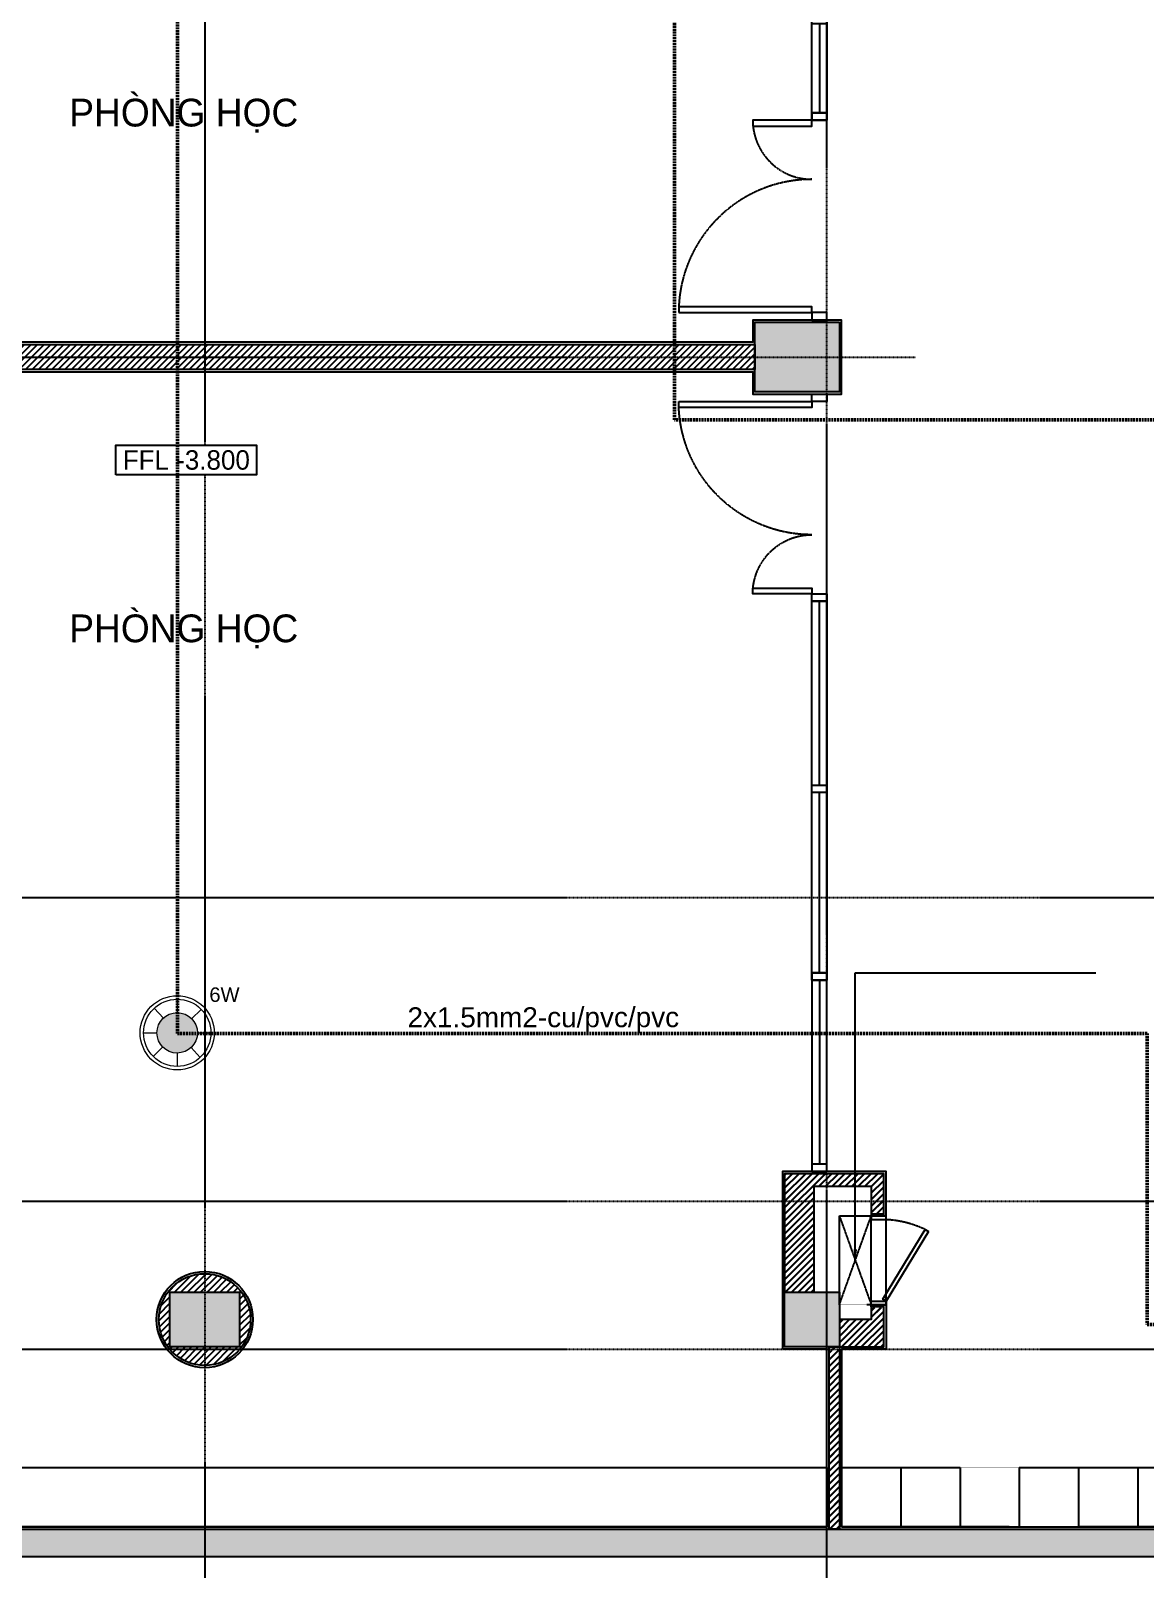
# Model space of a CAD drawing. Header units: inches. Extents: x 1721084 to 1854744, y 225101 to 488646.
# Drawn here: x 1818526 to 1826050, y 393525 to 403914 of the extents above; entities that cross this region are included whole.
import ezdxf
from ezdxf.enums import TextEntityAlignment as Align
from ezdxf.xclip import XClip

# ---------------------------------------------------------------- set-up
doc = ezdxf.new("R2010")
doc.units = ezdxf.units.IN
doc.header["$MEASUREMENT"] = 0
doc.header["$XCLIPFRAME"] = 0
doc.set_wipeout_variables(frame=1)
for name, pattern in [('DASHED', [19.05, 12.7, -6.35]), ('X-PL-BASE$0$X-GRID-BASE$0$CENTER2', [1.125, 0.75, -0.125, 0.125, -0.125]), ('X-PL-BASE$0$X-PL-BASE$0$DASHEDX2', [1.5, 1, -0.5]), ('X-PL-BASE$0$X-PL-BASE$0$HIDDEN2', [0.1875, 0.125, -0.0625])]:
    doc.linetypes.add(name, pattern=pattern)
for name, color, linetype in [('A-ANNO-DIM 100', 252, 'Continuous'), ('X-PL-BASE$0$I-ANNO-LEVL-PLAN', 250, 'Continuous'), ('X-PL-BASE$0$X-COLUM-BASE$0$A-FLOR-COLS-CONC', 250, 'Continuous'), ('X-PL-BASE$0$X-COLUM-BASE$0$A-FLOR-PATT', 250, 'Continuous'), ('X-PL-BASE$0$X-GRID-BASE$0$A-GRID', 250, 'X-PL-BASE$0$X-GRID-BASE$0$CENTER2'), ('X-PL-BASE$0$X-PL-BASE$0$A-ANNO-MARK', 250, 'Continuous'), ('X-PL-BASE$0$X-PL-BASE$0$A-ANNO-RNAM', 250, 'Continuous'), ('X-PL-BASE$0$X-PL-BASE$0$A-FLOR', 250, 'Continuous'), ('X-PL-BASE$0$X-PL-BASE$0$A-FLOR-ABOV', 250, 'X-PL-BASE$0$X-PL-BASE$0$HIDDEN2'), ('X-PL-BASE$0$X-PL-BASE$0$A-FLOR-COLS-CONC', 250, 'Continuous'), ('X-PL-BASE$0$X-PL-BASE$0$A-FLOR-DOOR', 250, 'Continuous'), ('X-PL-BASE$0$X-PL-BASE$0$A-FLOR-PATT', 250, 'Continuous'), ('X-PL-BASE$0$X-PL-BASE$0$A-FLOR-WALL', 250, 'Continuous'), ('X-PL-BASE$0$X-PL-BASE$0$A-FLOR-WALL-FNSH', 250, 'Continuous'), ('X-PL-BASE$0$X-PL-BASE$0$A-FLOR-WDW', 250, 'Continuous'), ('X-PL-BASE$0$X-PL-BASE$0$A-FURN', 250, 'Continuous'), ('X-PL-BASE$0$X-PL-BASE$0$A-XREF', 250, 'Continuous')]:
    doc.layers.add(name, color=color, linetype=linetype)
doc.layers.add('Chi tiet TB1', color=6, linetype='Continuous', lineweight=13)
doc.layers.add('TTLL', color=252, linetype='DASHED', lineweight=50)
doc.layers.add('Vien TB', color=7, linetype='Continuous', lineweight=18, true_color=0x009e00)
doc.styles.add('HDUNGARC', font='vn_vni.shx')
doc.styles.get("Standard").update_dxf_attribs({"font": 'arial.ttf'})
doc.styles.add('X-PL-BASE$0$SYMBTEXT', font='VAVON_.TTF')
doc.styles.add('X-PL-BASE$0$X-PL-BASE$0$HDUNGARC', font='vn_vni.shx')
doc.styles.add('X-PL-BASE$0$X-PL-BASE$0$SYMBTEXT', font='VAVON_.TTF')
doc.dimstyles.new('X-PL-BASE$0$X-PL-BASE$0$DIM-75', dxfattribs={"dimscale": 75, "dimtxt": 1.6, "dimasz": 1, "dimexe": 1, "dimexo": 1, "dimgap": 0.5, "dimtad": 1, "dimdec": 0, "dimzin": 0, "dimdsep": 46, "dimtxsty": 'X-PL-BASE$0$X-PL-BASE$0$HDUNGARC', "dimblk": 'X-PL-BASE$0$X-PL-BASE$0$_ArchTick', "dimcen": 2, "dimdle": 1, "dimclrd": 256, "dimclre": 9, "dimclrt": 3, "dimadec": 0, "dimazin": 0, "dimtfac": 1, "dimtdec": 0, "dimtix": 1, "dimtmove": 2, "dimatfit": 2, "dimfxl": 1, "dimtolj": 1, "dimtzin": 0, "dimarcsym": 2})

# ---------------------------------------------------------------- blocks, each defined once
blk = doc.blocks.new('X-PL-BASE$0$IDEN-ELEV-PLAN')
blk.add_wipeout([(-6.33, -1.33), (-6.33, 1.33), (6.33, 1.33), (6.33, -1.33)])
blk.add_lwpolyline([(-6.33, -1.33), (-6.33, 1.33), (6.33, 1.33), (6.33, -1.33)], close=True)
at = {"color": 2, "style": 'X-PL-BASE$0$SYMBTEXT'}
blk.add_attdef('EL0.000', text='', height=2, dxfattribs=at).set_placement((0, 0), align=Align.MIDDLE)
blk = doc.blocks.new('X-PL-BASE$0$X-COLUM-BASE')
at = {"layer": 'X-PL-BASE$0$X-COLUM-BASE$0$A-FLOR-PATT'}
h = blk.add_hatch(dxfattribs=at)
h.set_pattern_fill('!BTCT', color=256, scale=25, pattern_type=2)
h.set_pattern_definition([(50, (0, -15), (179.31505, -15.688), [18.75, -206.25]), (355, (0, -15), (-34.6878, 188.048), [15, -165]), (100.4514, (14.94, -16.3), (144.6273, 172.3599), [15.935, -175.2855]), (46.1842, (0, 35), (266.8103, -41.3798), [28.125, -309.375]), (96.6356, (22.23, 31.55), (233.6657, 243.5295), [23.9026, -262.9282]), (351.1842, (0, 35), (233.6655, 243.5297), [22.5, -247.5]), (21, (25, 22.5), (149.2268, -100.6547), [18.75, -206.25]), (326, (25, 22.5), (60.8288, 181.2875), [15, -165]), (71.4514, (37.44, 14.11), (210.0557, 80.6326), [15.935, -175.2855]), (37.5, (0, -15), (3.03996, 83.22346), [0, -163, 0, -167.5, 0, -165.625]), (7.5, (0, -15), (65.76738, 98.60293), [0, -95.5, 0, -159.25, 0, -63.125]), (327.5, (-55.75, -15), (133.45561, -5.63872), [0, -62.5, 0, -195, 0, -258.75]), (317.5, (-80.75, -15), (145.79654, 25.02625), [0, -81.25, 0, -129.5, 0, -183.75]), (45, (0, -15), (-75.1301, 75.1301), []), (45, (0, 15.62), (-75.1301, 75.1301), [])])
h.paths.add_polyline_path([(385, 10965), (385, 11335), (15, 11335), (15, 10965)])
h.paths.add_polyline_path([(585, 5465), (585, 5935), (15, 5935), (15, 5465)])
h.paths.add_polyline_path([(8215, 5935), (8215, 5465), (8785, 5465), (8785, 5935)])
h.paths.add_polyline_path([(14815, -715), (14815, -985), (15485, -985), (15485, -715)])
h.paths.add_polyline_path([(15015, 3915), (15400, 3915), (15400, 4385), (15015, 4385)])
h.paths.add_polyline_path([(19915, 685), (19915, 375), (20700, 375), (20700, 685)])
h.paths.add_polyline_path([(22516, 4385), (22514, 3915), (22884, 3915), (22886, 4385)])
h.paths.add_polyline_path([(25115, 6115), (25685, 6115), (25685, 6585), (25115, 6585)])
h.paths.add_polyline_path([(20785, 10115), (20785, 10785), (20215, 10785), (20215, 10115)])
h.paths.add_polyline_path([(4265, 11635), (4265, 11215), (4735, 11215), (4735, 11635)])
h.paths.add_polyline_path([(8415, 10964), (8785, 10964), (8785, 11385), (8415, 11385)])
h.paths.add_polyline_path([(15015, 10525), (15585, 10525), (15585, 11095), (15015, 11095)])
h.paths.add_polyline_path([(25115, 9915), (25685, 9915), (25685, 10385), (25115, 10385)])
h.paths.add_polyline_path([(20215, 3915), (20785, 3915), (20785, 4385), (20215, 4385)])
h.paths.add_polyline_path([(8415, -985), (8785, -985), (8785, -615), (8415, -615)])
h.paths.add_polyline_path([(4265, -985), (4735, -985), (4735, -615), (4265, -615)])
at = {"layer": 'X-PL-BASE$0$X-COLUM-BASE$0$A-FLOR-COLS-CONC'}
for points in [[(8785, 5935), (8785, 5465), (8215, 5465), (8215, 5935)], [(4735, -615), (4735, -985), (4265, -985), (4265, -615)], [(8415, -615), (8785, -615), (8785, -985), (8415, -985)]]:
    blk.add_lwpolyline(points, close=True, dxfattribs=at)
blk = doc.blocks.new('X-PL-BASE$0$X-GRID-BASE')
at = {"layer": 'X-PL-BASE$0$X-GRID-BASE$0$A-GRID', "ltscale": 8}
for p, q in [((4500, 15788.2), (4500, -5250)), ((8700, -5250), (8700, 15788.2)), ((-3578.7, 5700), (9300, 5700)), ((-3578.7, 2050), (14116.5, 2050)), ((-3578.7, 0), (14116.5, 0)), ((-3578.7, -1000), (32399.8, -1000))]:
    blk.add_line(p, q, dxfattribs=at)
blk = doc.blocks.new('X-PL-BASE$0$X-PL-BASE$0$Class door 1400')
for points in [[(50, 1000), (50, 100), (90, 100), (90, 1000)], [(1310, 500), (1310, 100), (1350, 100), (1350, 500)], [(0, 100), (0, 0), (50, 0), (50, 100)], [(1350, 100), (1350, 0), (1400, 0), (1400, 100)]]:
    blk.add_lwpolyline(points, close=True)
at = {"color": 251, "linetype": 'X-PL-BASE$0$X-PL-BASE$0$DASHEDX2'}
for centre, radius, start, end in [((50, 100), 900, 0, 90), ((1350, 100), 400, 90, 180)]:
    blk.add_arc(centre, radius, start, end, dxfattribs=at)
blk = doc.blocks.new('*U159')
for points in [[(0, 0), (50, 0), (50, 100), (0, 100)], [(0, 0), (700, 0), (700, 100), (0, 100)], [(650, 0), (700, 0), (700, 100), (650, 100)]]:
    blk.add_lwpolyline(points, close=True)
at = {"color": 8}
blk.add_lwpolyline([(50, 50), (650, 50)], dxfattribs=at)
blk = doc.blocks.new('*U87')
for points in [[(0, 0), (50, 0), (50, 100), (0, 100)], [(0, 0), (1342, 0), (1342, 100), (0, 100)], [(1292, 0), (1342, 0), (1342, 100), (1292, 100)]]:
    blk.add_lwpolyline(points, close=True)
at = {"color": 8}
blk.add_lwpolyline([(50, 50), (1292, 50)], dxfattribs=at)
blk = doc.blocks.new('*U91')
for points in [[(0, 0), (50, 0), (50, 100), (0, 100)], [(0, 0), (1317, 0), (1317, 100), (0, 100)], [(1267, 0), (1317, 0), (1317, 100), (1267, 100)]]:
    blk.add_lwpolyline(points, close=True)
at = {"color": 8}
blk.add_lwpolyline([(50, 50), (1267, 50)], dxfattribs=at)
blk = doc.blocks.new('X-PL-BASE$0$X-PL-BASE$0$gen dien')
for p, q in [((-100, 0), (-100, 600)), ((0, 600), (-100, 600)), ((-100, 600), (-100, 575)), ((-100, 575), (0, 575)), ((0, 0), (0, 600)), ((0, 575), (0, 600)), ((-100, 0), (-100, 25)), ((-100, 25), (0, 25)), ((0, 0), (-100, 0)), ((0, 25), (0, 0))]:
    blk.add_line(p, q)
blk.add_lwpolyline([(286, 495), (0, 25), (-21, 38), (265, 508), (286, 495)])
at = {"color": 8, "linetype": 'X-PL-BASE$0$X-PL-BASE$0$DASHEDX2'}
blk.add_arc((-36, -122), 698, 64.4714, 87.0336, dxfattribs=at)
at = {"layer": 'X-PL-BASE$0$X-PL-BASE$0$A-FLOR-ABOV', "linetype": 'X-PL-BASE$0$X-PL-BASE$0$DASHEDX2'}
for p, q in [((-315, 600), (-100, 0)), ((-315, 0), (-100, 600)), ((-315, 600), (-100, 600)), ((-315, 0), (-315, 600))]:
    blk.add_line(p, q, dxfattribs=at)
at = {"layer": 'X-PL-BASE$0$X-PL-BASE$0$A-FLOR-ABOV'}
blk.add_line((-100, 0), (-315, 0), dxfattribs=at)
blk = doc.blocks.new('X-PL-BASE$0$X-PL-BASE$0$_ArchTick')
at = {"color": 0, "linetype": 'ByBlock', "const_width": 0.15}
blk.add_lwpolyline([(-0.5, -0.48), (0.5, 0.52)], dxfattribs=at)
blk = doc.blocks.new('4566')
at = {"layer": 'Chi tiet TB1', "ltscale": 50}
h = blk.add_hatch(color=3, dxfattribs=at)
h.set_gradient(color1=(0, 255, 0), color2=(0, 230, 0), one_color=1, tint=0.45, name='SPHERICAL')
edge = h.paths.add_edge_path()
edge.add_ellipse((0, 0), major_axis=(0.992, 0.992), ratio=1, start_angle=0, end_angle=360)
at = {"layer": 'Chi tiet TB1', "color": 3, "ltscale": 50}
for p, q in [((0, 2.34), (0, 1.4)), ((-1.6, 1.71), (-0.96, 1.02)), ((1.67, 1.63), (1, 0.98)), ((1.4, 0), (2.34, 0)), ((-2.34, 0), (-1.4, 0)), ((-1, -0.98), (-1.67, -1.63)), ((0.96, -1.02), (1.6, -1.71)), ((0, -1.4), (0, -2.34))]:
    blk.add_line(p, q, dxfattribs=at)
blk.add_ellipse((0, 0), major_axis=(0.992, 0.992), ratio=1, start_param=5.498004, end_param=11.781189, dxfattribs=at)
at = {"layer": 'Vien TB', "ltscale": 50}
for major_axis, start_param, end_param in [((-1.82, 1.82), 2.356147, 8.639332), ((-1.65, 1.65), 3.927127, 10.210312)]:
    blk.add_ellipse((0, 0), major_axis=major_axis, ratio=1, start_param=start_param, end_param=end_param, dxfattribs=at)
at = {"layer": 'Vien TB', "ltscale": 50, "insert": (2.23, 3.15), "char_height": 1, "attachment_point": 1}
blk.add_mtext_dynamic_manual_height_columns('6W', width=2.5934, gutter_width=1, heights=[0], dxfattribs=at)
blk = doc.blocks.new('X-PL-BASE')
at = {"layer": 'X-PL-BASE$0$X-PL-BASE$0$A-FLOR-PATT'}
h = blk.add_hatch(dxfattribs=at)
h.set_pattern_fill('!BTCT', color=250, scale=25, pattern_type=2)
h.set_pattern_definition([(50, (0, 0), (179.31505, -15.68803), [18.75, -206.25]), (355, (0, 0), (-34.6878, 188.048), [15, -165]), (100.4514, (14.94, -1.3), (144.62735, 172.3599), [15.935, -175.2855]), (46.1842, (0, 50), (266.8103, -41.3798), [28.125, -309.375]), (96.6356, (22.23, 46.55), (233.6657, 243.5295), [23.9026, -262.9282]), (351.1842, (0, 50), (233.6655, 243.5297), [22.5, -247.5]), (21, (25, 37.5), (149.22676, -100.6547), [18.75, -206.25]), (326, (25, 37.5), (60.8288, 181.2875), [15, -165]), (71.4514, (37.44, 29.11), (210.0557, 80.6326), [15.935, -175.2855]), (37.5, (0, 0), (3.03996, 83.22346), [0, -163, 0, -167.5, 0, -165.625]), (7.5, (0, 0), (65.76738, 98.60293), [0, -95.5, 0, -159.25, 0, -63.125]), (327.5, (-55.75, 0), (133.45561, -5.63872), [0, -62.5, 0, -195, 0, -258.75]), (317.5, (-80.75, 0), (145.79654, 25.02625), [0, -81.25, 0, -129.5, 0, -183.75]), (45, (0, 0), (-75.1301, 75.1301), []), (45, (0, 30.62), (-75.1301, 75.1301), [])])
h.paths.add_polyline_path([(31299.5, 9325.9), (31299.5, 11425.4), (-1952.6, 13387.7), (-2182.5, -2400), (20700, -2400), (20700, 374.6), (20515, 374.6), (20515, -2215), (-1979.8, -2215), (-1755.4, 13190.7), (18015, 12024), (18015, 11907.9), (18285, 11907.9), (25315, 11493), (25315, 10385), (25585, 10385), (25585, 11477.1), (31014.5, 11156.7), (31014.5, 9431.5), (27830.8, 5725), (25585, 5725), (25585, 6115), (25315, 6115), (25315, 4200), (22885, 4200.1), (22885, 3914.9), (25585, 3914.9), (25585, 5440), (27961.7, 5440)])
h.paths.add_polyline_path([(25585, 9915), (25315, 9915), (25315, 6585), (25585, 6585)], flags=17)
h.paths.add_polyline_path([(18285, 7985), (18285, 11908.8), (18015, 11907), (18015, 7713.1), (18015, 7715), (18015, 3915), (20215, 3915), (20215, 4200), (18285, 4200)], flags=17)
h.paths.add_polyline_path([(22515, 4200), (20785, 4200), (20785, 3915), (22515, 3915)], flags=17)
h.paths.add_polyline_path([(20700, 3915), (20515, 3915), (20515, 685), (20700, 685)], flags=17)
h = blk.add_hatch(dxfattribs=at)
h.set_pattern_fill('ANSI31', color=250, scale=250)
h.paths.add_polyline_path([(8215, 5615), (8215, 5785), (585, 5785), (585, 5615)])
h = blk.add_hatch(dxfattribs=at)
h.set_pattern_fill('ANSI31', color=250, scale=250)
h.set_pattern_definition([(45, (0, -2.39), (-22.097087, 22.097087), [])])
h.paths.add_polyline_path([(8615, 97.6), (9000, 97.6), (9000, -87.4), (9085, -87.4), (9085, 182.6), (8415, 182.6), (8415, -617.4), (8615, -617.4)])
h.paths.add_polyline_path([(9085, -987.4), (9085, -717.4), (9000, -717.4), (9000, -802.4), (8785, -802.4), (8785, -987.4)])
h.paths.add_polyline_path([(8785, -987.4), (8715, -987.4), (8715, -2217.4), (8785, -2217.4)])
h.paths.add_polyline_path([(13415, 15), (13307.5, 15), (13200, 0), (13200, 15), (13115, 15), (13100, 0), (13585, 15), (13585, 12.6), (13415, 12.6)])
h.paths.add_polyline_path([(11285, 12.6), (11215, 12.6), (11215, -787.4), (11285, -787.4)])
h.paths.add_polyline_path([(11285, -1717.4), (11215, -1717.4), (11215, -2217.4), (11285, -2217.4)])
h.paths.add_polyline_path([(15400, 3912.6), (15400, 3912.6), (15400, -717.4), (15485, -717.4), (15485, 4112.6), (15585, 4112.6), (15585, 4382.6), (15400, 4382.6)])
h.paths.add_polyline_path([(15485, -987.4), (15400, -987.4), (15400, -2217.4), (15485, -2217.4)])
h.paths.add_polyline_path([(15300, -987.4), (15215, -987.4), (15215, -2217.4), (15300, -2217.4)])
h.paths.add_polyline_path([(13585, 182.6), (13585, 12.6), (15215, 12.6), (15215, -717.4), (15300, -717.4), (15300, 3912.6), (15215, 3912.6), (15215, 2082.6), (14615, 2082.6), (14615, 2012.6), (15215, 2012.6), (15215, 182.6)])
h = blk.add_hatch(dxfattribs=at)
h.set_pattern_fill('ANSI31', color=250, scale=250)
h.paths.add_polyline_path([(9000, -85), (9085, -85), (9085, 185), (8415, 185), (8415, -615), (8615, -615), (8615, 100), (9000, 100), (9000, 100)])
h.paths.add_polyline_path([(9085, -715), (9000, -715), (9000, -800), (8785, -800), (8785, -985), (9085, -985)])
h = blk.add_hatch(dxfattribs=at)
h.set_pattern_fill('ANSI31', color=250, scale=250)
h.set_pattern_definition([(45, (1800.252, -396.095), (-22.0971, 22.0971), [])])
h.paths.add_polyline_path([(4190, -800, 1), (4810, -800, 1)])
h.paths.add_polyline_path([(4735, -615), (4735, -985), (4265, -985), (4265, -615)], flags=16)
h = blk.add_hatch(dxfattribs=at)
h.set_pattern_fill('ANSI31', color=250, scale=250)
h.paths.add_polyline_path([(8785, -985), (8715, -985), (8715, -2215), (8785, -2215)])
at = {"layer": 'X-PL-BASE$0$X-PL-BASE$0$A-FLOR'}
blk.add_circle((4500, -800), 325, dxfattribs=at)
at = {"layer": 'X-PL-BASE$0$X-PL-BASE$0$A-FLOR-COLS-CONC'}
for points in [[(-1979.8, -2215), (20515, -2215)], [(-2182.5, -2400), (20700, -2400)]]:
    blk.add_lwpolyline(points, dxfattribs=at)
at = {"layer": 'X-PL-BASE$0$X-PL-BASE$0$A-FLOR-WALL'}
blk.add_lwpolyline([(585, 5615), (585, 5785), (8215, 5785), (8215, 5615)], close=True, dxfattribs=at)
for points in [[(8615, 100), (8615, 100), (8615, 100), (9000, 100), (9000, -85), (9085, -85), (9085, 185), (8415, 185), (8415, -615)], [(8615, -615), (8615, 100), (8615, 100)], [(8415, -615), (8615, -615)], [(8785, -985), (9085, -985), (9085, -715), (9000, -715), (9000, -800), (8785, -800), (8785, -985)], [(8715, -2215), (8715, -985), (8785, -985), (8785, -2215), (8715, -2215), (8785, -2215)]]:
    blk.add_lwpolyline(points, dxfattribs=at)
blk.add_circle((4500, -800), 310, dxfattribs=at)
at = {"layer": 'X-PL-BASE$0$X-PL-BASE$0$A-FLOR-WALL-FNSH'}
for points in [[(0, 5450), (600, 5450), (600, 5600), (8200, 5600), (8200, 5450), (8800, 5450), (8800, 5950), (8200, 5950), (8200, 5800), (600, 5800), (600, 5950), (0, 5950)], [(9000, -85), (9000, -100), (9100, -100), (9100, 200), (8400, 200), (8400, -1000)], [(9000, -715), (9000, -700), (9100, -700), (9100, -1000), (8800, -1000)], [(8700, -1000), (8400, -1000)], [(8700, -2200), (8700, -1000)], [(8800, -2200), (11200, -2200), (11200, -1700), (11300, -1700), (11300, -2200), (15199, -2200), (15199, -1000)], [(8800, -1000), (8800, -2200)], [(200, -2200), (8700, -2200)], [(8800, -2185), (8800, -2185)]]:
    blk.add_lwpolyline(points, dxfattribs=at)
at = {"layer": 'X-PL-BASE$0$X-PL-BASE$0$A-FURN'}
blk.add_lwpolyline([(200, -1800), (8700, -1800), (8700, -2200), (200, -2200), (200, -1800)], dxfattribs=at)
at = {"layer": 'X-PL-BASE$0$X-PL-BASE$0$A-FURN', "linetype": 'X-PL-BASE$0$X-PL-BASE$0$DASHEDX2', "ltscale": 1.5}
for points in [[(8800, -1800), (9200, -1800), (9200, -2200), (8800, -2200), (8800, -1800)], [(9200, -1800), (9600, -1800), (9600, -2200), (9200, -2200), (9200, -1800)], [(9600, -1800), (10000, -1800), (10000, -2200), (9600, -2200), (9600, -1800)], [(10000, -1800), (10400, -1800), (10400, -2200), (10000, -2200), (10000, -1800)], [(10400, -1800), (10800, -1800), (10800, -2200), (10400, -2200), (10400, -1800)], [(10800, -1800), (11200, -1800), (11200, -2200), (10800, -2200), (10800, -1800)]]:
    blk.add_lwpolyline(points, dxfattribs=at)
at = {"layer": 'X-PL-BASE$0$X-PL-BASE$0$A-FLOR-DOOR', "rotation": 90.00000000000001}
blk.add_blockref('X-PL-BASE$0$X-PL-BASE$0$Class door 1400', (8700, 5950), dxfattribs=at)
at = {"layer": 'X-PL-BASE$0$X-PL-BASE$0$A-FLOR-DOOR', "xscale": -1, "rotation": 90}
blk.add_blockref('X-PL-BASE$0$X-PL-BASE$0$Class door 1400', (8700, 5450), dxfattribs=at)
at = {"layer": 'X-PL-BASE$0$X-PL-BASE$0$A-FLOR-DOOR'}
blk.add_blockref('X-PL-BASE$0$X-PL-BASE$0$gen dien', (9100, -700), dxfattribs=at)
at = {"layer": 'X-PL-BASE$0$X-PL-BASE$0$A-FLOR-WDW', "xscale": -1}
for name, p, rotation in [('*U159', (8700, 8000), 90), ('*U87', (8600, 2758.3), 270), ('*U91', (8600, 1491.7), 270)]:
    blk.add_blockref(name, p, dxfattribs=dict(at, rotation=rotation))
at = {"layer": 'X-PL-BASE$0$X-PL-BASE$0$A-FLOR-WDW', "rotation": 270}
blk.add_blockref('*U87', (8600, 1541.7), dxfattribs=at)
at = {"layer": 'X-PL-BASE$0$X-PL-BASE$0$A-XREF', "color": 250}
blk.add_blockref('X-PL-BASE$0$X-GRID-BASE', (0, 0), dxfattribs=at)
at = {"layer": 'X-PL-BASE$0$X-PL-BASE$0$A-XREF'}
blk.add_blockref('X-PL-BASE$0$X-COLUM-BASE', (0, 0), dxfattribs=at)
at = {"layer": 'X-PL-BASE$0$X-PL-BASE$0$A-ANNO-RNAM', "char_height": 187.5, "width": 3663.529, "attachment_point": 5, "style": 'X-PL-BASE$0$X-PL-BASE$0$SYMBTEXT'}
for insert in [(4358.6, 7329.9), (4358.6, 3847)]:
    blk.add_mtext('PHOØNG HOÏC', dxfattribs=dict(at, insert=insert))
at = {"layer": 'X-PL-BASE$0$X-PL-BASE$0$A-ANNO-MARK'}
blk.add_leader([(8892.5, -400), (8892.5, 1541.7), (10517.3, 1541.7)], dimstyle='X-PL-BASE$0$X-PL-BASE$0$DIM-75', override={"dimtad": 0}, dxfattribs=at)
at = {"layer": 'X-PL-BASE$0$I-ANNO-LEVL-PLAN'}
ref = blk.add_blockref('X-PL-BASE$0$IDEN-ELEV-PLAN', (4375.8, 5005), dxfattribs=dict(at, xscale=75, yscale=75, zscale=75))
ref.add_attrib('EL 000.00', 'FFL -3.800', dxfattribs={"layer": '0', "height": 131.25, "style": 'X-PL-BASE$0$SYMBTEXT'}).set_placement((4375.8, 5005), align=Align.MIDDLE)

msp = doc.modelspace()

# ---------------------------------------------------------------- block references
ref = msp.add_blockref('X-PL-BASE', (1815200.4, 396010.6))
XClip(ref).set_block_clipping_path([(-4378.6785440141, -12850.407672127), (34696.321455986, 17749.592327873)])

# ---------------------------------------------------------------- next in the draw order: linework, layer by layer
at = {"layer": 'TTLL', "color": 4}
msp.add_lwpolyline([(1827849.4, 401285.6), (1822872.2, 401285.6), (1822872.2, 405556.1), (1819516.4, 405556.1), (1819516.4, 397143.5), (1826062.8, 397143.5), (1826062.8, 395178.4), (1827948.1, 395178.4)], dxfattribs=at)

# ---------------------------------------------------------------- next in the draw order: block references
at = {"xscale": 97.34783631149912, "yscale": 97.34783631149912, "zscale": 97.34783631149912}
msp.add_blockref('4566', (1819514.7, 397146.8), dxfattribs=at)

# ---------------------------------------------------------------- next in the draw order: texts
at = {"layer": 'A-ANNO-DIM 100', "color": 3, "insert": (1821069.5, 397143.5), "char_height": 135, "attachment_point": 7, "rotation": 0.03082, "style": 'HDUNGARC'}
msp.add_mtext('\\A1;{\\fArial|b0|i0|c0|p34;2x1.5mm2-cu/pvc/pvc}', dxfattribs=at)

doc.saveas('drawing.dxf')
